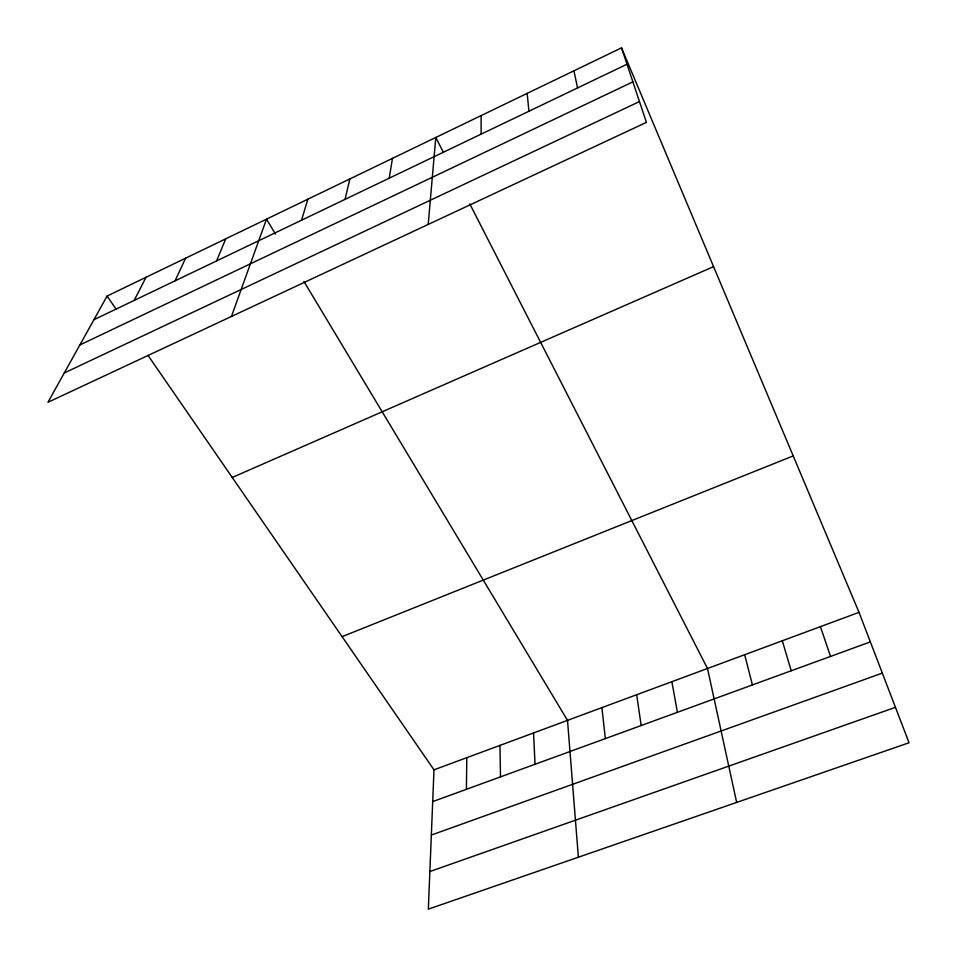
<?xml version="1.0" encoding="UTF-8"?>
<svg xmlns="http://www.w3.org/2000/svg" width="957" height="957" viewBox="0 0 957 957"><rect width="100%" height="100%" fill="white"/><g stroke="black" fill="none" stroke-linecap="round" stroke-linejoin="round"><path stroke-width="1.44" d="M466.406 789.322L466.789 757.681M147.964 355.334L433.988 769.835L428.341 909.15L909.042 742.752L859.027 612.348L621.524 47.85L107.076 296.072L47.958 402.287L646.418 122.376L621.524 47.85M428.21 224.44L435.782 137.473L443.27 152.103M389.212 178.193L392.49 158.36M345.034 199.367L349.855 178.935M301.539 220.218L307.855 199.2M231.438 316.468L266.501 219.153L275.496 234.13M216.569 260.938L225.744 238.807M175.059 280.832L185.61 258.187M134.171 300.414L146.05 277.267M93.918 319.71L627.002 64.239M79.862 344.951L632.888 81.859M64.286 372.955L639.467 101.562M232.24 477.471L713.575 266.632M342.092 636.656L793.209 455.927M433.988 769.835L859.027 612.348M432.696 801.619L870.356 641.896M431.344 835.054L882.33 673.106M429.86 871.552L895.453 707.331M107.076 296.072L116.264 309.386M303.943 281.49L567.501 720.358L578.387 857.209M469.779 203.889L707.498 668.488L736.663 802.421M820.424 626.656L830.532 656.43M782.3 640.771L791.224 670.773M744.666 654.72L752.429 684.937M573.949 70.806L577.55 87.936M671.874 681.695L677.424 712.307M636.668 694.734L641.166 725.538M601.881 707.63L605.362 738.613M527.151 93.391L528.934 111.239M533.539 732.942L535.035 764.272M499.961 745.383L500.511 776.869M481.096 115.606L481.132 134.147"/></g></svg>
